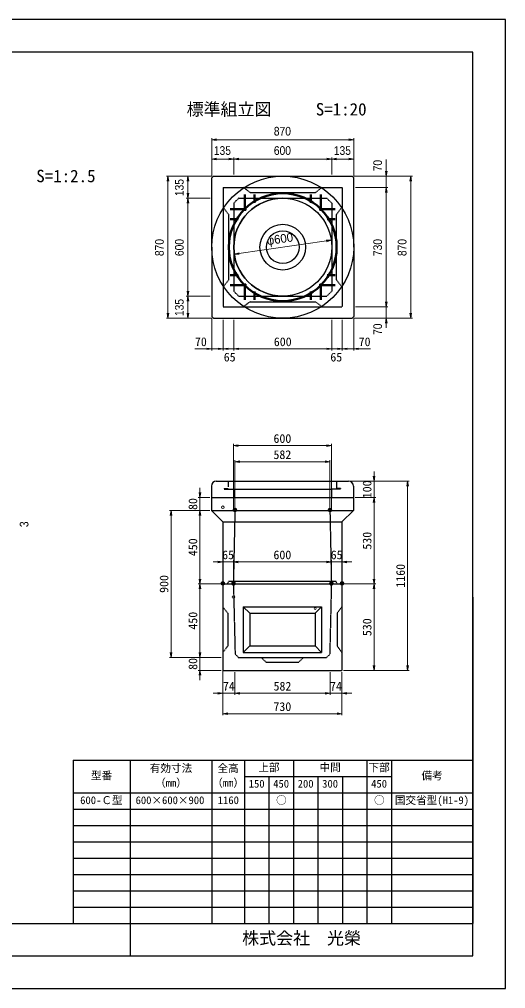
# Model space of a CAD drawing. Units: millimetres, scale not verified. Extents: x -210 to 210, y -148 to 148.
# Drawn here: x 61.1 to 210, y -148.5 to 148.5 of the extents above; entities that cross this region are included whole.
import ezdxf
from ezdxf.enums import TextEntityAlignment as Align

# ---------------------------------------------------------------- set-up
doc = ezdxf.new("R2010")
doc.units = ezdxf.units.MM
doc.linetypes.add('DASHED', pattern=[7.5, 6, -1.5])
doc.linetypes.add('USER2', pattern=[4.7625, 3.175, -1.5875])
doc.layers.add('0-0', color=7, linetype='Continuous')
for name, color, linetype, lineweight in [('0-1_0', 9, 'Continuous', 25), ('0-2_dims', 2, 'Continuous', 13), ('0-3_pen1実線', 4, 'Continuous', 13), ('0-4_pen2実線', 3, 'Continuous', 13), ('0-5_pen3実線', 7, 'Continuous', 25), ('0-6_pen4実線', 6, 'Continuous', 25), ('0-8_pen2破線', 3, 'USER2', 25), ('0-9_鉄筋', 7, 'Continuous', 13), ('0-A_鉄筋 1', 7, 'Continuous', 50), ('0-B_鉄筋 2', 7, 'USER2', 50)]:
    doc.layers.add(name, color=color, linetype=linetype, lineweight=lineweight)
doc.styles.add('ＭＳ ゴシック', font='')
doc.styles.add('ＭＳ Ｐゴシック', font='')
doc.styles.get('ＭＳ ゴシック').set_extended_font_data('MS Gothic')
doc.styles.get('ＭＳ Ｐゴシック').set_extended_font_data('MS PGothic')

# ---------------------------------------------------------------- blocks, each defined once
blk = doc.blocks.new('部分図 1')
at = {"layer": '0-1_0'}
blk.add_lwpolyline([(0, 0), (8400, 0), (8400, 5940), (0, 5940)], close=True, dxfattribs=at)
at = {"layer": '0-2_dims'}
for p, q in [((6599.75, 4979), (6599.75, 5212)), ((6599.75, 5202), (7469.75, 5202)), ((7469.75, 4979), (7469.75, 5212)), ((6599.75, 4979), (6599.75, 5093.58)), ((6734.75, 5083.58), (6599.75, 5083.58)), ((6734.75, 4989), (6734.75, 5093.58)), ((6734.75, 4989), (6734.75, 5093.57)), ((6734.75, 5083.57), (7334.75, 5083.57)), ((7334.75, 4989), (7334.75, 5093.57)), ((7334.75, 4989), (7334.75, 5093.57)), ((7334.75, 5083.57), (7469.75, 5083.57)), ((7469.75, 4979), (7469.75, 5093.57)), ((7668.74, 4979), (7668.74, 5081.73)), ((6599.75, 4979), (6321.75, 4979)), ((6331.75, 4979), (6331.75, 4109)), ((6599.75, 4979), (6443.75, 4979)), ((6453.75, 4979), (6453.75, 4844)), ((7469.75, 4979), (7678.74, 4979)), ((7469.75, 4979), (7828.74, 4979)), ((7668.74, 4979), (7668.74, 4909)), ((7818.74, 4979), (7818.74, 4109)), ((7479.75, 4909), (7678.74, 4909)), ((7479.75, 4909), (7678.74, 4909)), ((7668.74, 4909), (7668.74, 4849)), ((7668.74, 4909), (7668.74, 4179)), ((6589.75, 4844), (6443.75, 4844)), ((6589.75, 4844), (6443.75, 4844)), ((6453.75, 4844), (6453.75, 4244)), ((7331.66, 4586.95), (6737.84, 4501.05)), ((6589.75, 4244), (6443.75, 4244)), ((6589.75, 4244), (6443.75, 4244)), ((6453.75, 4244), (6453.75, 4109)), ((7668.74, 4179), (7668.74, 4239)), ((7479.75, 4179), (7678.74, 4179)), ((7479.75, 4179), (7678.74, 4179)), ((7668.74, 4179), (7668.74, 4109)), ((6599.75, 4109), (6321.75, 4109)), ((6599.75, 4109), (6443.75, 4109)), ((7469.75, 4109), (7828.74, 4109)), ((7469.75, 4109), (7678.74, 4109)), ((7668.74, 4109), (7668.74, 4049))]:
    blk.add_line(p, q, dxfattribs=at)
at = {"layer": '0-2_dims', "lineweight": 18}
for p, q in [((6599.75, 4109), (6599.75, 3911)), ((6669.75, 4099), (6669.75, 3911)), ((6669.75, 4099), (6669.75, 3911)), ((6734.75, 4099), (6734.75, 3911)), ((6734.75, 4099), (6734.75, 3911)), ((7334.75, 4099), (7334.75, 3911)), ((7334.75, 4099), (7334.75, 3911)), ((7399.75, 4099), (7399.75, 3911)), ((7399.75, 4099), (7399.75, 3911)), ((7469.75, 4109), (7469.75, 3911)), ((6599.75, 3921), (6496.75, 3921)), ((6599.75, 3921), (6669.75, 3921)), ((6669.75, 3921), (6609.75, 3921)), ((6669.75, 3921), (6729.75, 3921)), ((6669.75, 3921), (6734.75, 3921)), ((6734.75, 3921), (6794.75, 3921)), ((6734.75, 3921), (7334.75, 3921)), ((7334.75, 3921), (7274.75, 3921)), ((7334.75, 3921), (7399.75, 3921)), ((7399.75, 3921), (7339.75, 3921)), ((7399.75, 3921), (7459.75, 3921)), ((7399.75, 3921), (7469.75, 3921)), ((7469.75, 3921), (7572.75, 3921)), ((6667.48, 1960), (6667.48, 1800)), ((6667.48, 1940), (6667.48, 1675)), ((6741.8, 1940), (6741.8, 1800)), ((6741.8, 1940), (6741.8, 1800)), ((7324.2, 1940), (7324.2, 1800)), ((7324.2, 1940), (7324.2, 1800)), ((7397.48, 1940), (7397.47, 1800)), ((7397.48, 1940), (7397.48, 1675)), ((6667.48, 1810), (6607.48, 1810)), ((6667.48, 1810), (6741.8, 1810)), ((6741.8, 1810), (6801.8, 1810)), ((6741.8, 1810), (7324.2, 1810)), ((7324.2, 1810), (7264.2, 1810)), ((7324.2, 1810), (7397.47, 1810)), ((7397.47, 1810), (7457.47, 1810)), ((6667.48, 1685), (7397.48, 1685))]:
    blk.add_line(p, q, dxfattribs=at)
at = {"layer": '0-2_dims'}
for points in [[(6629.75, 5207), (6599.75, 5202), (6629.75, 5197)], [(7439.75, 5197), (7469.75, 5202), (7439.75, 5207)], [(6629.75, 5088.58), (6599.75, 5083.58), (6629.75, 5078.58)], [(6704.75, 5078.58), (6734.75, 5083.58), (6704.75, 5088.58)], [(6764.75, 5088.57), (6734.75, 5083.57), (6764.75, 5078.57)], [(7304.75, 5078.57), (7334.75, 5083.57), (7304.75, 5088.57)], [(7364.75, 5088.57), (7334.75, 5083.57), (7364.75, 5078.57)], [(7439.75, 5078.57), (7469.75, 5083.57), (7439.75, 5088.57)], [(7663.74, 5009), (7668.74, 4979), (7673.74, 5009)], [(6336.75, 4949), (6331.75, 4979), (6326.75, 4949)], [(6458.75, 4949), (6453.75, 4979), (6448.75, 4949)], [(7823.74, 4949), (7818.74, 4979), (7813.74, 4949)], [(6448.75, 4874), (6453.75, 4844), (6458.75, 4874)], [(7673.74, 4879), (7668.74, 4909), (7663.74, 4879)], [(7673.74, 4879), (7668.74, 4909), (7663.74, 4879)], [(6458.75, 4814), (6453.75, 4844), (6448.75, 4814)], [(7302.68, 4577.71), (7331.66, 4586.95), (7301.25, 4587.61)], [(6766.81, 4510.29), (6737.84, 4501.05), (6768.24, 4500.39)], [(6448.75, 4274), (6453.75, 4244), (6458.75, 4274)], [(6458.75, 4214), (6453.75, 4244), (6448.75, 4214)], [(7663.74, 4209), (7668.74, 4179), (7673.74, 4209)], [(7663.74, 4209), (7668.74, 4179), (7673.74, 4209)], [(6326.75, 4139), (6331.75, 4109), (6336.75, 4139)], [(6448.75, 4139), (6453.75, 4109), (6458.75, 4139)], [(7673.74, 4079), (7668.74, 4109), (7663.74, 4079)], [(7813.74, 4139), (7818.74, 4109), (7823.74, 4139)]]:
    blk.add_lwpolyline(points, dxfattribs=at)
at = {"layer": '0-2_dims', "lineweight": 18}
for points in [[(6569.75, 3916), (6599.75, 3921), (6569.75, 3926)], [(6639.75, 3916), (6669.75, 3921), (6639.75, 3926)], [(6699.75, 3926), (6669.75, 3921), (6699.75, 3916)], [(6764.75, 3926), (6734.75, 3921), (6764.75, 3916)], [(6764.75, 3926), (6734.75, 3921), (6764.75, 3916)], [(7304.75, 3916), (7334.75, 3921), (7304.75, 3926)], [(7304.75, 3916), (7334.75, 3921), (7304.75, 3926)], [(7369.75, 3916), (7399.75, 3921), (7369.75, 3926)], [(7429.75, 3926), (7399.75, 3921), (7429.75, 3916)], [(7499.75, 3926), (7469.75, 3921), (7499.75, 3916)], [(6637.48, 1805), (6667.48, 1810), (6637.48, 1815)], [(6771.8, 1815), (6741.8, 1810), (6771.8, 1805)], [(6771.8, 1815), (6741.8, 1810), (6771.8, 1805)], [(7294.2, 1805), (7324.2, 1810), (7294.2, 1815)], [(7294.2, 1805), (7324.2, 1810), (7294.2, 1815)], [(7427.47, 1815), (7397.47, 1810), (7427.47, 1805)], [(6697.48, 1690), (6667.48, 1685), (6697.48, 1680)], [(7367.48, 1680), (7397.48, 1685), (7367.48, 1690)]]:
    blk.add_lwpolyline(points, dxfattribs=at)
at = {"layer": '0-3_pen1実線'}
blk.add_line((7364.48, 3105.32), (7369.16, 3110), dxfattribs=at)
at = {"layer": '0-4_pen2実線'}
for centre, radius in [((6667.48, 2950), 8), ((6732.48, 2400), 8), ((7232.48, 2330), 6)]:
    blk.add_circle(centre, radius, dxfattribs=at)
at = {"layer": '0-5_pen3実線'}
for p, q in [((6599.75, 4969), (6609.75, 4979)), ((6599.75, 4544), (6599.75, 4969)), ((6609.75, 4979), (7459.75, 4979)), ((7469.75, 4969), (7459.75, 4979)), ((7469.75, 4544), (7469.75, 4969)), ((6599.75, 4544), (6599.75, 4119)), ((7469.75, 4544), (7469.75, 4119)), ((6599.75, 4119), (6609.75, 4109)), ((6599.75, 4119), (6609.75, 4109)), ((6609.75, 4109), (7459.75, 4109)), ((7469.75, 4119), (7459.75, 4109)), ((7469.75, 4119), (7459.75, 4109)), ((6627.48, 3110), (7437.48, 3110)), ((6597.48, 3080), (6597.48, 3010)), ((7467.48, 3080), (7467.48, 3010)), ((6597.48, 3010), (7467.48, 3010)), ((6597.48, 3010), (6597.48, 2930)), ((7467.48, 3010), (7467.48, 2930)), ((6597.48, 2930), (7467.48, 2930)), ((6667.48, 2860), (6597.48, 2930)), ((7397.48, 2860), (7467.48, 2930)), ((6667.48, 2860), (7397.48, 2860)), ((6667.48, 2860), (6667.48, 2480)), ((7397.48, 2860), (7397.48, 2480)), ((6667.48, 2480), (6667.48, 1950)), ((6667.48, 2480), (7397.48, 2480)), ((7397.48, 2480), (7397.48, 1950)), ((6792.48, 2340), (6792.48, 2060)), ((6792.48, 2340), (6832.48, 2300)), ((6792.48, 2340), (7032.48, 2340)), ((7032.48, 2340), (7272.48, 2340)), ((7272.48, 2340), (7232.48, 2300)), ((7272.48, 2340), (7272.48, 2060)), ((6832.48, 2300), (6832.48, 2100)), ((6832.48, 2300), (7032.48, 2300)), ((7032.48, 2300), (7232.48, 2300)), ((7232.48, 2300), (7232.48, 2100)), ((6792.48, 2060), (6832.48, 2100)), ((6832.48, 2100), (7032.48, 2100)), ((7032.48, 2100), (7232.48, 2100)), ((7272.48, 2060), (7232.48, 2100)), ((6792.48, 2060), (7032.48, 2060)), ((7032.48, 2060), (7272.48, 2060)), ((6667.48, 1950), (7397.48, 1950)), ((6100, 1400), (6100, 400)), ((6600, 1400), (6600, 400)), ((6800, 1400), (6800, 400)), ((7100, 1400), (7100, 400)), ((7550, 1400), (7550, 400)), ((7700, 1400), (7700, 400)), ((6800, 1300), (7700, 1300)), ((6950, 1300), (6950, 400)), ((7250, 1300), (7250, 400)), ((7400, 1300), (7400, 400)), ((5750, 1200), (8200, 1200)), ((5750, 1100), (8200, 1100)), ((5750, 1000), (8200, 1000)), ((5750, 900), (8200, 900)), ((5750, 800), (8200, 800)), ((5750, 700), (8200, 700)), ((5750, 600), (8200, 600)), ((5750, 500), (8200, 500))]:
    blk.add_line(p, q, dxfattribs=at)
for radius in [435, 300, 140, 100]:
    blk.add_circle((7034.75, 4544), radius, dxfattribs=at)
for centre, radius, start, end in [((7034.75, 4544), 300, 90, 270), ((6627.48, 3080), 30, 90, 180), ((7437.48, 3080), 30, 0, 90)]:
    blk.add_arc(centre, radius, start, end, dxfattribs=at)
at = {"layer": '0-6_pen4実線'}
for p, q in [((8200, 2400), (8200, 1400)), ((5750, 1400), (8200, 1400)), ((5750, 1400), (5750, 400)), ((8200, 1400), (8200, 400)), ((200, 400), (8200, 400)), ((6100, 400), (6100, 200))]:
    blk.add_line(p, q, dxfattribs=at)
blk.add_lwpolyline([(200, 200), (8200, 200), (8200, 5740), (200, 5740)], close=True, dxfattribs=at)
at = {"layer": '0-8_pen2破線'}
for p, q in [((6669.75, 4909), (7399.75, 4909)), ((6669.75, 4909), (6669.75, 4179)), ((6834.75, 4879), (6794.75, 4909)), ((7399.75, 4909), (7399.75, 4179)), ((6764.75, 4844), (6734.75, 4814)), ((6734.75, 4814), (6734.75, 4274)), ((6764.75, 4844), (7304.75, 4844)), ((7304.75, 4844), (7334.75, 4814)), ((7334.75, 4814), (7334.75, 4274)), ((7363.75, 4744), (7393.75, 4784)), ((7363.75, 4344), (7363.75, 4744)), ((6703.45, 4344), (6673.45, 4304)), ((7363.75, 4344), (7393.75, 4304)), ((6734.75, 4274), (6764.75, 4244)), ((6764.75, 4244), (7304.75, 4244)), ((7334.75, 4274), (7304.75, 4244)), ((6669.75, 4179), (7399.75, 4179)), ((6834.75, 4210), (6794.75, 4180)), ((6834.75, 4210), (7234.75, 4210)), ((7234.75, 4210), (7274.75, 4180)), ((6700.48, 3110), (6700.48, 3075)), ((7364.48, 3110), (7364.48, 3066)), ((6676.48, 3066), (6700.48, 3066)), ((6676.48, 3066), (6676.48, 3060)), ((6676.48, 3060), (7332.47, 3060)), ((6732.48, 3060), (6732.48, 3010)), ((7332.47, 3060), (7332.47, 3010)), ((7388.48, 3060), (7332.48, 3060)), ((7388.48, 3066), (7364.47, 3066)), ((7388.48, 3066), (7388.48, 3060)), ((6741.58, 2930), (6732.48, 2495)), ((7323.68, 2930), (7332.48, 2495)), ((6697.48, 2480), (6702.48, 2495)), ((7362.48, 2495), (6702.48, 2495)), ((7367.48, 2480), (7362.48, 2495)), ((6732.48, 2480), (6742.78, 2052.5)), ((7332.48, 2480), (7322.58, 2050.1)), ((6667.48, 2340), (6697.48, 2300)), ((6742.78, 2052.5), (6762.48, 2030)), ((6762.48, 2030), (7032.48, 2030)), ((6902.48, 2030), (6932.48, 2000)), ((7032.48, 2030), (7302.48, 2030)), ((7162.48, 2030), (7132.48, 2000)), ((7322.58, 2047.87), (7302.48, 2030)), ((6932.48, 2000), (7032.48, 2000)), ((7032.48, 2000), (7132.48, 2000))]:
    blk.add_line(p, q, dxfattribs=at)
for points in [[(6834.75, 4879), (7234.75, 4879), (7274.75, 4909)], [(6703.45, 4344), (6703.45, 4744), (6673.45, 4784)], [(7397.48, 2340), (7367.48, 2300), (7367.48, 2100), (7397.48, 2060)], [(6697.48, 2300), (6697.48, 2100), (6667.48, 2060)]]:
    blk.add_lwpolyline(points, dxfattribs=at)
at = {"layer": '0-9_鉄筋'}
for p, q in [((6732.48, 3020), (6732.48, 3338)), ((6732.48, 3328), (7332.88, 3328)), ((7332.88, 3020), (7332.88, 3338)), ((6741.54, 2938.1), (6741.54, 3239)), ((6741.54, 3229), (7323.71, 3229)), ((7323.71, 2938.1), (7323.71, 3239)), ((7594.48, 3110), (7594.48, 3170)), ((7447.48, 3110), (7604.48, 3110)), ((7594.48, 3010), (7594.48, 3110)), ((7604.48, 3110), (7809.48, 3110)), ((7799.48, 1950), (7799.48, 3110)), ((6527.48, 3010), (6527.48, 3070)), ((6587.48, 3010), (6517.48, 3010)), ((6527.48, 2930), (6527.48, 3010)), ((7477.48, 3010), (7604.48, 3010)), ((7487.48, 3010), (7604.48, 3010)), ((7594.48, 2480), (7594.48, 3010)), ((7594.48, 3010), (7594.48, 2950)), ((6559.98, 2930), (6340.48, 2930)), ((6350.48, 2030), (6350.48, 2930)), ((6587.48, 2930), (6517.47, 2930)), ((6587.48, 2930), (6517.48, 2930)), ((6527.48, 2480), (6527.47, 2930)), ((6527.48, 2930), (6527.48, 2870)), ((6667.47, 2615), (6607.47, 2615)), ((6667.48, 2490), (6667.47, 2625)), ((6667.47, 2615), (6732.48, 2615)), ((6732.48, 2495), (6732.48, 2625)), ((6732.48, 2495), (6732.48, 2625)), ((6732.48, 2615), (6792.48, 2615)), ((6732.48, 2615), (7332.48, 2615)), ((7332.48, 2615), (7272.48, 2615)), ((7332.48, 2490), (7332.48, 2625)), ((7332.48, 2490), (7332.48, 2625)), ((7332.48, 2615), (7397.48, 2615)), ((7397.48, 2488.5), (7397.48, 2625)), ((7397.48, 2615), (7457.48, 2615)), ((6673.48, 2480), (6517.48, 2480)), ((6673.48, 2480), (6517.48, 2480)), ((6527.48, 2030), (6527.48, 2480)), ((7407.48, 2480), (7604.48, 2480)), ((7407.48, 2480), (7604.48, 2480)), ((7594.48, 1950), (7594.48, 2480)), ((6527.48, 2030), (6527.48, 2090)), ((6562.48, 2030), (6340.48, 2030)), ((6657.48, 2030), (6517.48, 2030)), ((6657.48, 2030), (6517.48, 2030)), ((6527.48, 1950), (6527.48, 2030)), ((6657.48, 1950), (6517.48, 1950)), ((6527.48, 1950), (6527.48, 1890)), ((7407.48, 1950), (7604.48, 1950)), ((7604.48, 1950), (7809.48, 1950))]:
    blk.add_line(p, q, dxfattribs=at)
at = {"layer": '0-9_鉄筋', "color": 3, "linetype": 'DASHED'}
for p, q in [((6732.48, 3010), (6732.48, 2930.19)), ((7332.88, 3010), (7332.88, 2930.19))]:
    blk.add_line(p, q, dxfattribs=at)
at = {"layer": '0-9_鉄筋'}
for points in [[(6762.48, 3333), (6732.48, 3328), (6762.48, 3323)], [(7302.88, 3323), (7332.88, 3328), (7302.88, 3333)], [(6771.54, 3234), (6741.54, 3229), (6771.54, 3224)], [(7293.71, 3224), (7323.71, 3229), (7293.71, 3234)], [(7589.48, 3140), (7594.48, 3110), (7599.48, 3140)], [(7804.48, 3080), (7799.48, 3110), (7794.48, 3080)], [(6522.48, 3040), (6527.48, 3010), (6532.48, 3040)], [(7599.48, 2980), (7594.48, 3010), (7589.48, 2980)], [(7599.48, 2980), (7594.48, 3010), (7589.48, 2980)], [(6355.48, 2900), (6350.48, 2930), (6345.48, 2900)], [(6532.47, 2900), (6527.47, 2930), (6522.47, 2900)], [(6532.48, 2900), (6527.48, 2930), (6522.48, 2900)], [(6637.47, 2610), (6667.47, 2615), (6637.47, 2620)], [(6762.48, 2620), (6732.48, 2615), (6762.48, 2610)], [(6762.48, 2620), (6732.48, 2615), (6762.48, 2610)], [(7302.48, 2610), (7332.48, 2615), (7302.48, 2620)], [(7302.48, 2610), (7332.48, 2615), (7302.48, 2620)], [(7427.48, 2620), (7397.48, 2615), (7427.48, 2610)], [(6522.47, 2510), (6527.48, 2480), (6532.47, 2510)], [(7589.48, 2510), (7594.48, 2480), (7599.48, 2510)], [(6532.47, 2450), (6527.47, 2480), (6522.47, 2450)], [(7599.48, 2450), (7594.48, 2480), (7589.48, 2450)], [(6345.48, 2060), (6350.48, 2030), (6355.48, 2060)], [(6522.48, 2060), (6527.48, 2030), (6532.48, 2060)], [(6522.48, 2060), (6527.48, 2030), (6532.48, 2060)], [(7589.48, 1980), (7594.48, 1950), (7599.48, 1980)], [(7794.48, 1980), (7799.48, 1950), (7804.48, 1980)], [(6532.48, 1920), (6527.48, 1950), (6522.48, 1920)]]:
    blk.add_lwpolyline(points, dxfattribs=at)
at = {"layer": '0-A_鉄筋 1'}
for p, q in [((6802.25, 4766.5), (6802.25, 4826.5)), ((6862.25, 4816.5), (6862.25, 4826.5)), ((7207.25, 4816.5), (7207.25, 4826.5)), ((7267.25, 4766.5), (7267.25, 4826.5)), ((6752.25, 4776.5), (6812.25, 4776.5)), ((7317.25, 4776.5), (7257.25, 4776.5)), ((6752.25, 4716.5), (6762.25, 4716.5)), ((7317.25, 4716.5), (7307.25, 4716.5)), ((6752.25, 4371.5), (6762.25, 4371.5)), ((7317.25, 4371.5), (7307.25, 4371.5)), ((6752.25, 4311.5), (6812.25, 4311.5)), ((6802.25, 4321.5), (6802.25, 4261.5)), ((7317.25, 4311.5), (7257.25, 4311.5)), ((7267.25, 4321.5), (7267.25, 4261.5)), ((6862.25, 4271.5), (6862.25, 4261.5)), ((7207.25, 4271.5), (7207.25, 4261.5))]:
    blk.add_line(p, q, dxfattribs=at)
blk.add_circle((7034.75, 4544), 330, dxfattribs=at)
at = {"layer": '0-B_鉄筋 2'}
for p, q in [((6802.25, 4826.5), (6802.25, 4866.5)), ((6862.25, 4826.5), (6862.25, 4866.5)), ((7207.25, 4826.5), (7207.25, 4866.5)), ((7267.25, 4826.5), (7267.25, 4866.5)), ((6752.25, 4776.5), (6712.25, 4776.5)), ((7317.25, 4776.5), (7357.25, 4776.5)), ((6752.25, 4716.5), (6712.25, 4716.5)), ((7317.25, 4716.5), (7357.25, 4716.5)), ((6752.25, 4371.5), (6712.25, 4371.5)), ((7317.25, 4371.5), (7357.25, 4371.5)), ((6752.25, 4311.5), (6712.25, 4311.5)), ((7317.25, 4311.5), (7357.25, 4311.5)), ((6802.25, 4261.5), (6802.25, 4221.5)), ((6862.25, 4261.5), (6862.25, 4221.5)), ((7207.25, 4261.5), (7207.25, 4221.5)), ((7267.25, 4261.5), (7267.25, 4221.5))]:
    blk.add_line(p, q, dxfattribs=at)
at = {"layer": '0-2_dims', "color": 7, "style": 'ＭＳ Ｐゴシック', "width": 0.9}
for s, p in [('870', (6980.2, 5212)), ('135', (6612.7, 5093.58)), ('600', (6980.2, 5093.57)), ('135', (7347.7, 5093.57))]:
    blk.add_text(s, height=53.32, dxfattribs=at).set_placement(p, align=Align.BOTTOM_LEFT)
for s, p in [('70', (7658.74, 5009)), ('135', (6443.75, 4856.95)), ('870', (6321.75, 4489.45)), ('600', (6443.75, 4489.45)), ('730', (7658.74, 4489.45)), ('870', (7808.74, 4489.45)), ('135', (6443.75, 4121.95)), ('70', (7658.74, 4006.27)), ('3', (5492.78, 2828.22))]:
    blk.add_text(s, height=53.32, rotation=90, dxfattribs=at).set_placement(p, align=Align.BOTTOM_LEFT)
at = {"layer": '0-2_dims', "color": 7, "style": 'ＭＳ Ｐゴシック'}
blk.add_text('φ600', height=53.32, rotation=8.232, dxfattribs=at).set_placement((6943.34, 4540.88), align=Align.BOTTOM_LEFT)
at = {"layer": '0-2_dims', "color": 7, "style": 'ＭＳ ゴシック'}
for s, p in [('70', (6496.75, 3921.5)), ('600', (6980, 3921.5)), ('70', (7499.75, 3921.5)), ('65', (6673.25, 3827.5)), ('65', (7326.25, 3827.5)), ('74', (6668.14, 1810.5)), ('582', (6978.25, 1810.5)), ('74', (7324.34, 1810.5)), ('730', (6977.73, 1685.5))]:
    blk.add_text(s, height=53.52, dxfattribs=at).set_placement(p, align=Align.BOTTOM_LEFT)
at = {"layer": '0-5_pen3実線', "style": 'ＭＳ ゴシック'}
for s, height, p in [('\u3000標準組立図\u3000', 76.23, (6341.98, 5328.16)), ('S=1:20', 76.24, (7237.04, 5328.16)), ('S=1:2.5', 76.23, (5524.88, 4919.16)), ('有効寸法', 47.65, (6220.02, 1312.5)), ('全高', 47.65, (6635.01, 1312.51)), ('上部', 47.68, (6884.97, 1317.49)), ('中間', 47.64, (7260.02, 1317.51)), ('下部', 47.68, (7559.97, 1317.48)), ('型番', 47.64, (5860.01, 1267.51)), ('備考', 47.63, (7885.03, 1267.51)), ('（mm）', 47.66, (6252.49, 1222.5)), ('（mm）', 47.66, (6602.49, 1222.5)), ('150', 47.65, (6826.26, 1217.5)), ('450', 47.64, (6976.27, 1217.51)), ('200', 47.65, (7126.26, 1217.5)), ('300', 47.64, (7276.26, 1217.51)), ('450', 47.64, (7576.27, 1217.51)), ('600-Ｃ型', 47.65, (5793.79, 1116.5)), ('600×600×900', 47.65, (6133.25, 1116.5)), ('1160', 47.65, (6636.48, 1116.5)), ('○', 47.58, (6994.03, 1116.55)), ('○', 47.58, (7594.03, 1116.55)), ('国交省型(H1-9)', 47.65, (7721.47, 1116.5)), ('株式会社\u3000光榮', 76.24, (6786.05, 248.01))]:
    blk.add_text(s, height=height, dxfattribs=at).set_placement(p, align=Align.BOTTOM_LEFT)
at = {"layer": '0-9_鉄筋', "style": 'ＭＳ ゴシック'}
for s, height, p in [('600', 53.52, (6977.93, 3328.5)), ('582', 53.52, (6977.87, 3229.5)), ('●', 21.99, (6726.44, 2915.3)), ('●', 21.99, (7308.72, 2914.9)), ('65', 53.52, (6663.48, 2615.5)), ('600', 53.52, (6977.73, 2615.5)), ('65', 53.52, (7328.48, 2615.5)), ('●', 21.99, (6652.3, 2465.3)), ('●', 21.99, (6717.6, 2464.9)), ('●', 21.99, (7317.22, 2464.9)), ('●', 21.99, (7382.42, 2465.2))]:
    blk.add_text(s, height=height, dxfattribs=at).set_placement(p, align=Align.BOTTOM_LEFT)
at = {"layer": '0-9_鉄筋', "color": 2, "style": 'ＭＳ ゴシック'}
for s, p in [('100', (7593.98, 3005.25)), ('80', (6526.98, 2933.5)), ('530', (7593.98, 2690.25)), ('450', (6526.98, 2650.25)), ('1160', (7798.98, 2457)), ('900', (6349.98, 2425.25)), ('450', (6526.98, 2200.25)), ('530', (7593.98, 2160.25)), ('80', (6526.98, 1953.5))]:
    blk.add_text(s, height=53.52, rotation=90, dxfattribs=at).set_placement(p, align=Align.BOTTOM_LEFT)

msp = doc.modelspace()

# ---------------------------------------------------------------- block references
at = {"layer": '0-0', "xscale": 0.05, "yscale": 0.05}
msp.add_blockref('部分図 1', (-210, -148.5), dxfattribs=at)

doc.saveas('drawing.dxf')
